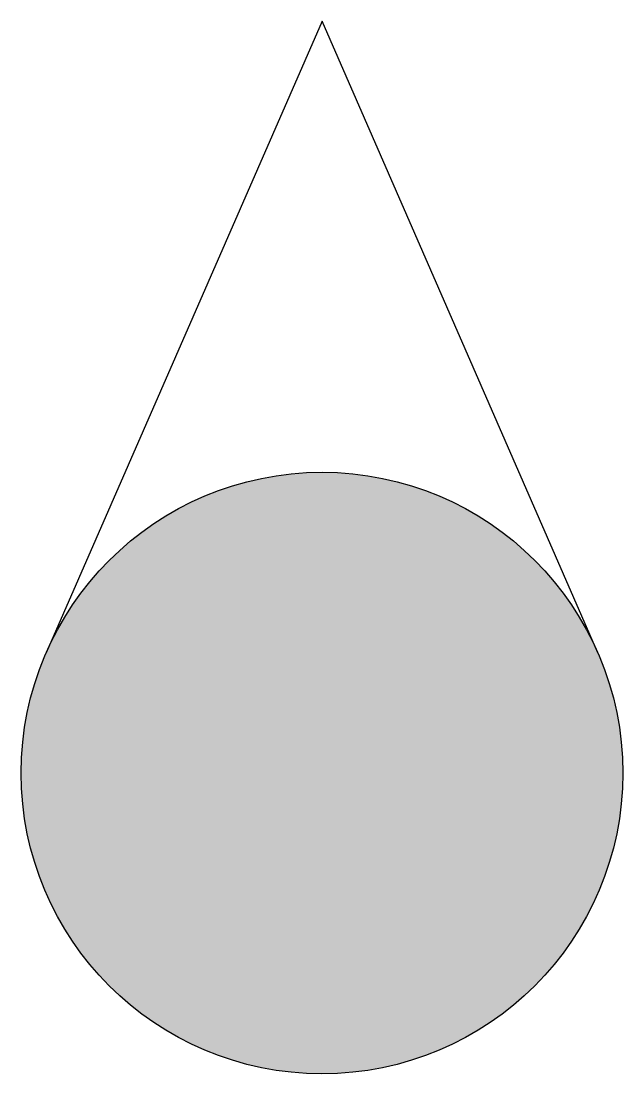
# Model space of a CAD drawing. Header units: metres. Extents: x -2 to 2, y -2 to 5.
import ezdxf

# ---------------------------------------------------------------- set-up
doc = ezdxf.new("R2010")
doc.units = ezdxf.units.M

# ---------------------------------------------------------------- blocks, each defined once
blk = doc.blocks.new('streetViewLocate_Suman_Kumar_BHUTUU')
h = blk.add_hatch(color=256)
h.dxf.hatch_style = 1
edge = h.paths.add_edge_path()
edge.add_arc((0, 0), 2, 0, 360)
at = {"flags": 128}
blk.add_lwpolyline([(1.833, 0.8), (0, 5), (-1.833, 0.8)], dxfattribs=at)
blk.add_circle((0, 0), 2)

msp = doc.modelspace()

# ---------------------------------------------------------------- block references
msp.add_blockref('streetViewLocate_Suman_Kumar_BHUTUU', (0, 0))

doc.saveas('drawing.dxf')
